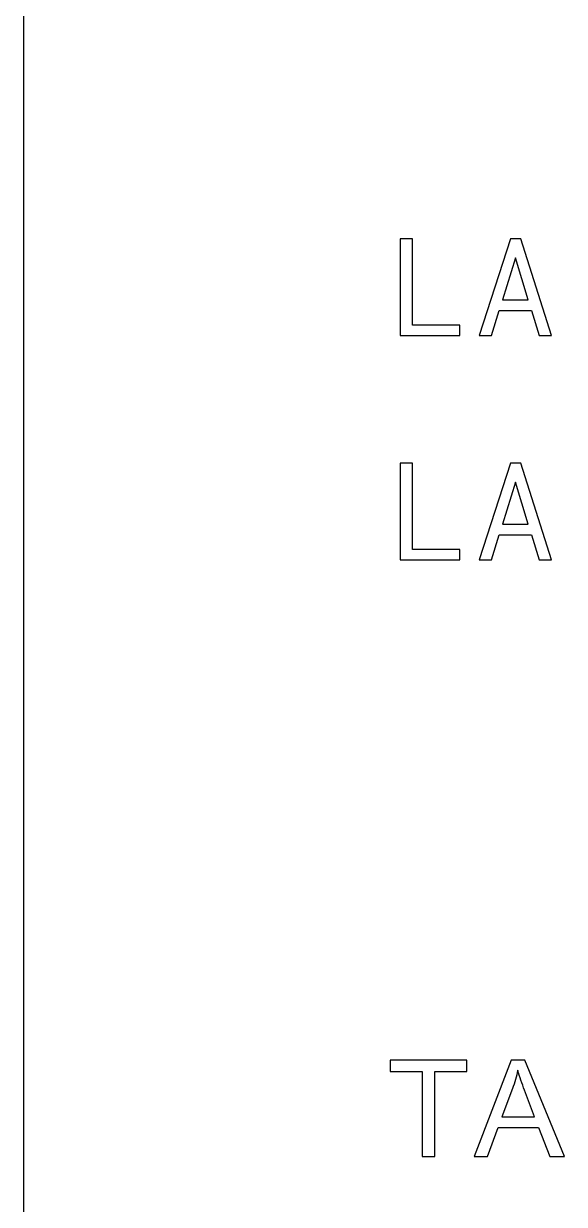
# Model space of a CAD drawing. Extents: x -150 to 1338, y -50 to 2906.
# Drawn here: x -150 to 73.2, y 1930.9 to 2418.4 of the extents above; entities that cross this region are included whole.
import ezdxf

# ---------------------------------------------------------------- set-up
doc = ezdxf.new("R2010")
doc.units = 0
doc.header["$MEASUREMENT"] = 0
doc.layers.get('0').update_dxf_attribs({"linetype": 'CONTINUOUS'})
doc.layers.add('CORTE', color=1, linetype='CONTINUOUS')
doc.layers.add('GRAVACAO', color=5, linetype='CONTINUOUS')

msp = doc.modelspace()

# ---------------------------------------------------------------- linework, layer by layer
for p, q in [((-150, 2865.77), (-150, -10)), ((1.3, 1990.52), (1.3, 1985.82)), ((32.88, 1990.52), (1.3, 1990.52)), ((32.88, 1985.82), (32.88, 1990.52)), ((51.21, 1990.52), (35.91, 1950.68)), ((56.89, 1990.52), (51.21, 1990.52)), ((73.2, 1950.68), (56.89, 1990.52)), ((1.3, 1985.82), (14.43, 1985.82)), ((14.43, 1985.82), (14.43, 1950.68)), ((19.7, 1985.82), (32.88, 1985.82)), ((19.7, 1950.68), (19.7, 1985.82)), ((51.78, 1978.72), (47.41, 1967.04)), ((60.91, 1967.04), (56.76, 1978.07)), ((47.41, 1967.04), (60.91, 1967.04)), ((41.51, 1950.68), (45.89, 1962.74)), ((45.89, 1962.74), (62.54, 1962.74)), ((62.54, 1962.74), (67.19, 1950.68)), ((14.43, 1950.68), (19.7, 1950.68)), ((35.91, 1950.68), (41.51, 1950.68)), ((67.19, 1950.68), (73.2, 1950.68))]:
    msp.add_line(p, q)
at = {"extrusion": (0, 0, -1)}
for centre, radius, start, end in [((-4.13, 1996.27), 50.78, 191.2917, 200.2204), ((-158.42, 2017.46), 109.03, 338.8192, 343.4086)]:
    msp.add_arc(centre, radius, start, end, dxfattribs=at)
at = {"layer": 'CORTE'}
for p, q in [((5.44, 2329.55), (5.44, 2289.55)), ((10.52, 2329.55), (5.44, 2329.55)), ((10.52, 2293.86), (10.52, 2329.55)), ((50.9, 2329.55), (37.99, 2289.55)), ((55.16, 2329.55), (50.9, 2329.55)), ((67.85, 2289.55), (55.16, 2329.55)), ((53.02, 2321.69), (47.66, 2304.33)), ((58.29, 2304.33), (53.02, 2321.69)), ((47.66, 2304.33), (58.29, 2304.33)), ((43.07, 2289.55), (46.29, 2299.91)), ((46.29, 2299.91), (59.64, 2299.91)), ((59.64, 2299.91), (62.8, 2289.55)), ((30.08, 2293.86), (10.52, 2293.86)), ((30.08, 2289.55), (30.08, 2293.86)), ((5.44, 2289.55), (30.08, 2289.55)), ((37.99, 2289.55), (43.07, 2289.55)), ((62.8, 2289.55), (67.85, 2289.55))]:
    msp.add_line(p, q, dxfattribs=at)
at = {"layer": 'GRAVACAO'}
for p, q in [((5.44, 2236.95), (5.44, 2196.95)), ((10.52, 2236.95), (5.44, 2236.95)), ((10.52, 2201.26), (10.52, 2236.95)), ((50.9, 2236.95), (37.99, 2196.95)), ((55.16, 2236.95), (50.9, 2236.95)), ((67.85, 2196.95), (55.16, 2236.95)), ((53.02, 2229.09), (47.66, 2211.73)), ((58.29, 2211.73), (53.02, 2229.09)), ((47.66, 2211.73), (58.29, 2211.73)), ((43.07, 2196.95), (46.29, 2207.31)), ((46.29, 2207.31), (59.64, 2207.31)), ((59.64, 2207.31), (62.8, 2196.95)), ((30.08, 2201.26), (10.52, 2201.26)), ((30.08, 2196.95), (30.08, 2201.26)), ((5.44, 2196.95), (30.08, 2196.95)), ((37.99, 2196.95), (43.07, 2196.95)), ((62.8, 2196.95), (67.85, 2196.95))]:
    msp.add_line(p, q, dxfattribs=at)

doc.saveas('drawing.dxf')
